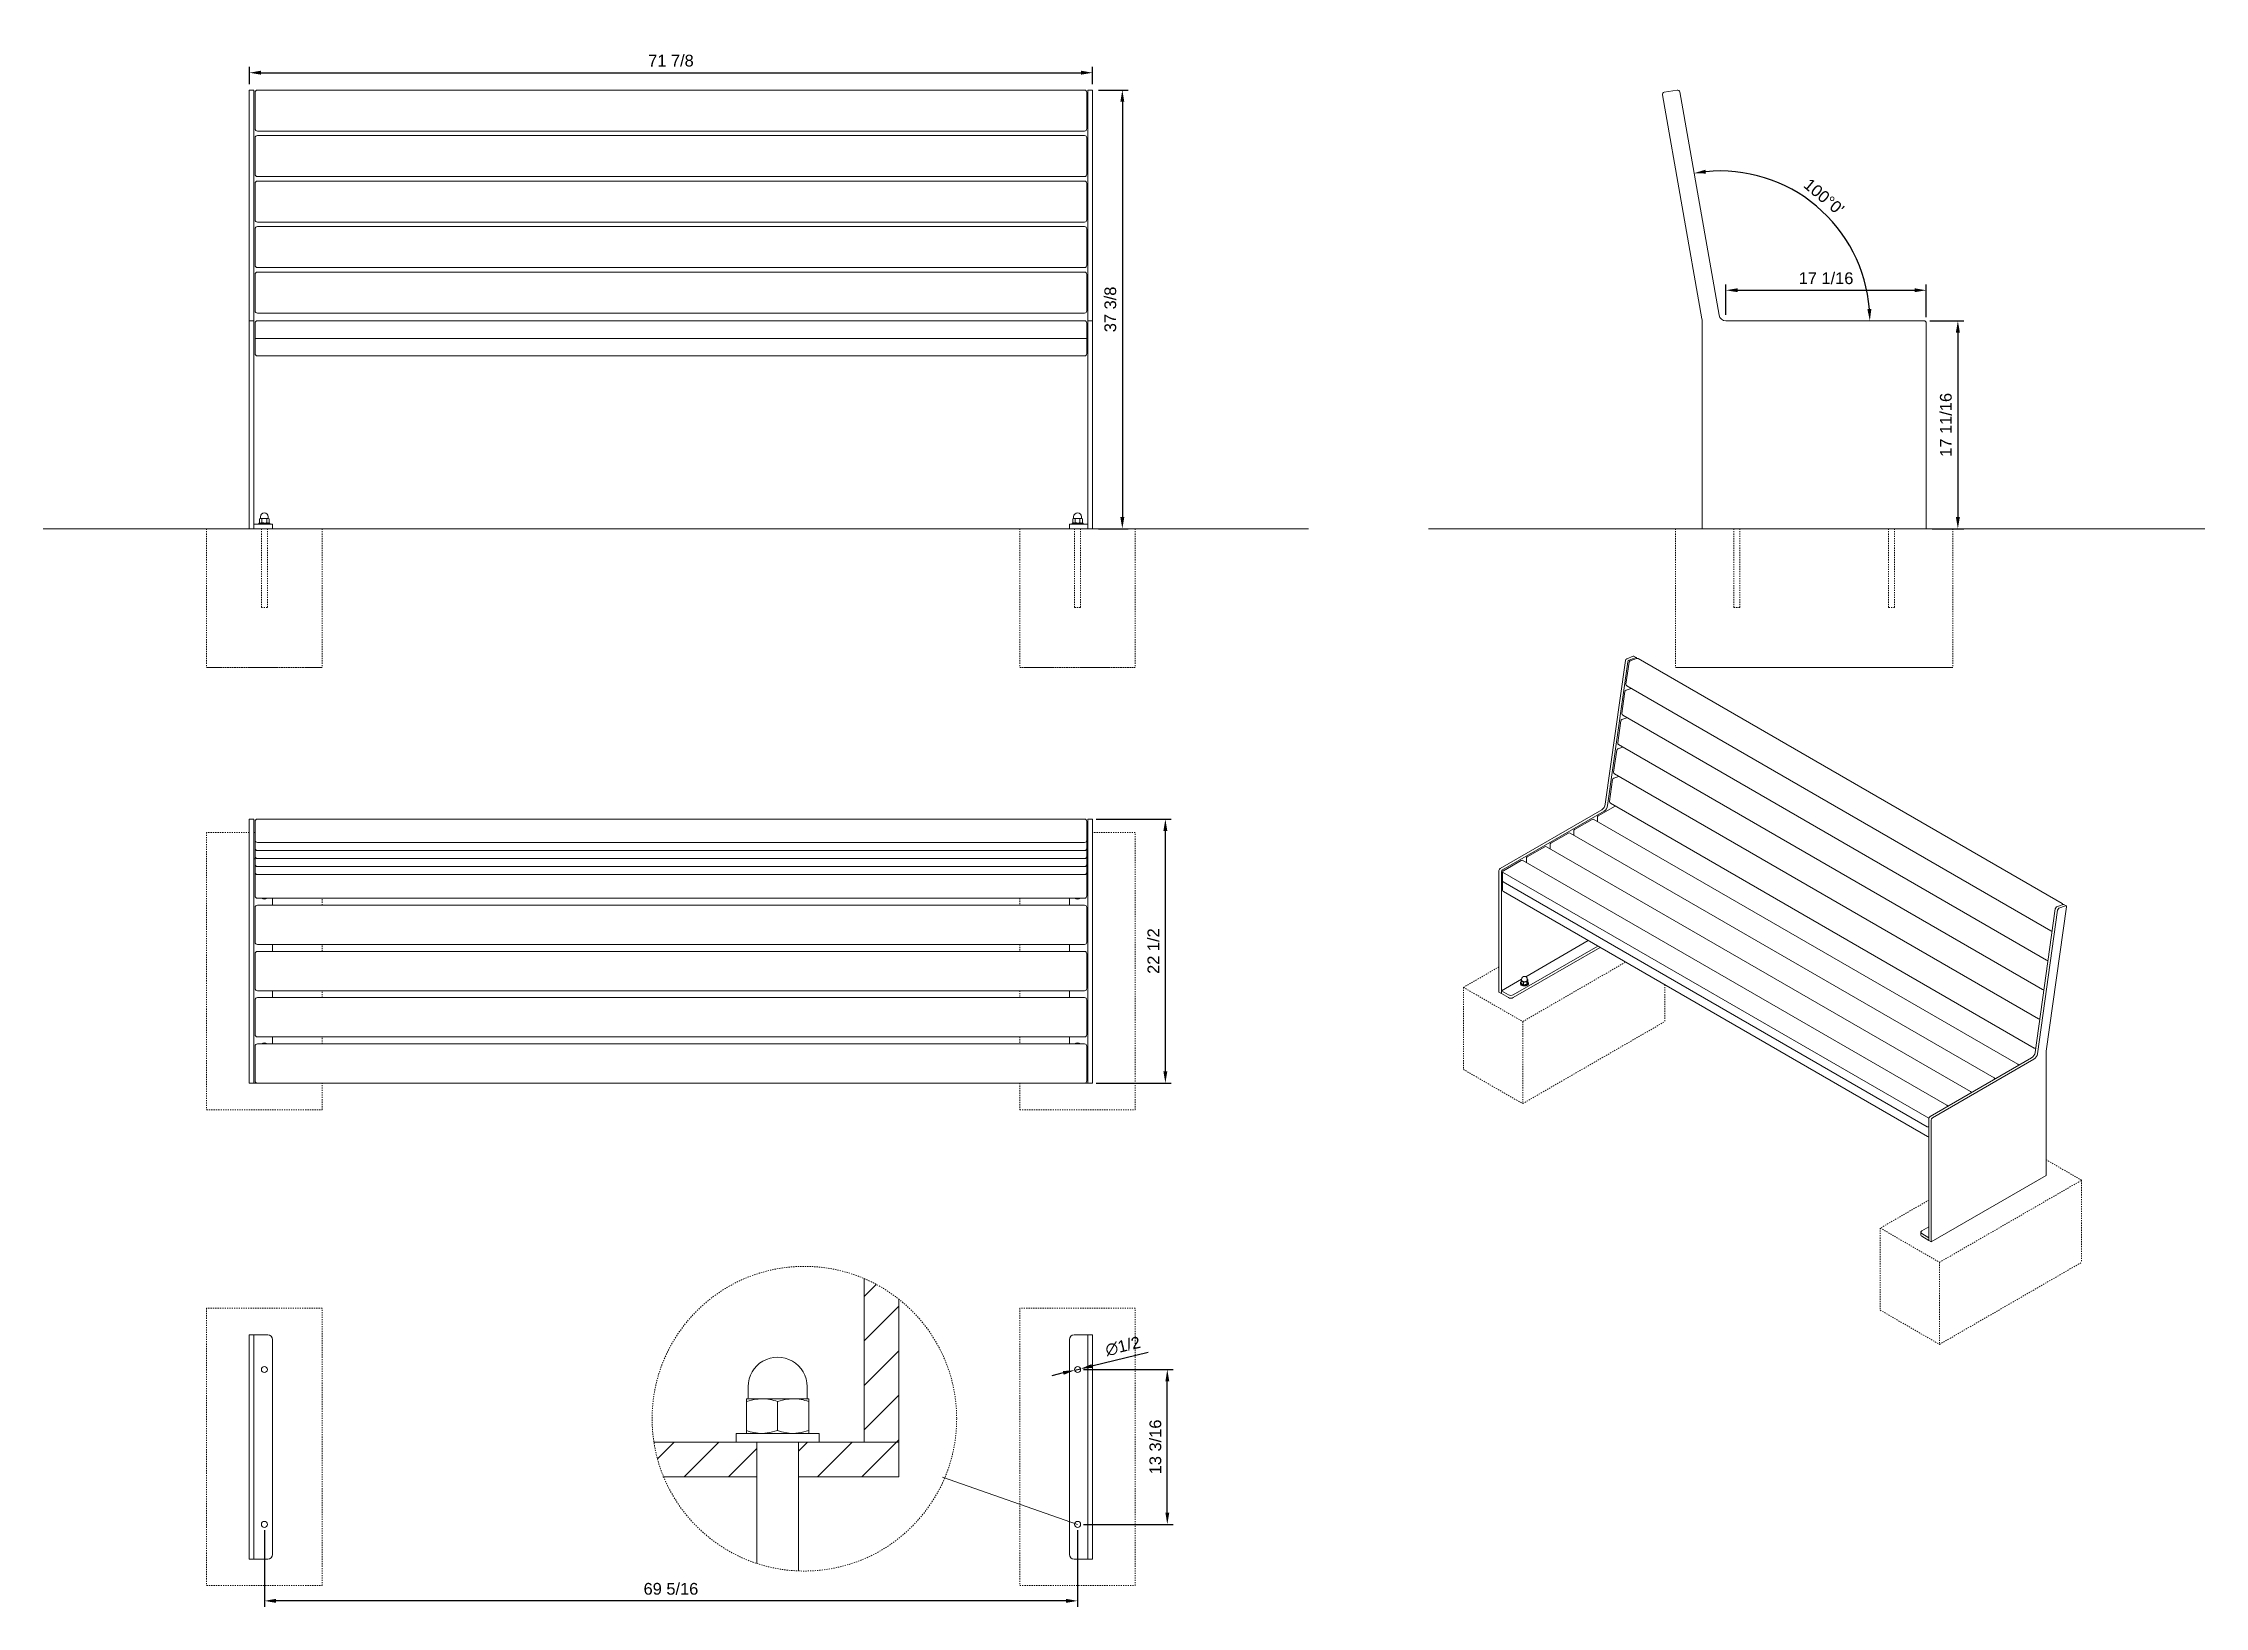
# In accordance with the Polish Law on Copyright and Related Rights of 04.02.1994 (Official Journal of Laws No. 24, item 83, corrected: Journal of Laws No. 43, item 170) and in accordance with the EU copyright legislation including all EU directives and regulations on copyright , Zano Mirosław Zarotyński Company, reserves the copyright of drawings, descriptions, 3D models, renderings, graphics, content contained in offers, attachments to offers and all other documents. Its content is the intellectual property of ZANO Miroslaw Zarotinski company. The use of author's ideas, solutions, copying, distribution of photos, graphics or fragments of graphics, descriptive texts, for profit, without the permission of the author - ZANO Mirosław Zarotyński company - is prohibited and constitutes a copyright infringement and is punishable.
# Model space of a CAD drawing. Header units: inches. Extents: x -9 to 176, y 4 to 137.
import ezdxf

# ---------------------------------------------------------------- set-up
doc = ezdxf.new("R2010")
doc.units = ezdxf.units.IN
doc.linetypes.add('HIDDEN', pattern=[1.905, 1.27, -0.635])
for name, color, linetype, lineweight in [('ZANO_R', 7, 'Continuous', 0), ('ZANO_R_przerywana', 250, 'HIDDEN', 0), ('ZANO_W', 1, 'Continuous', 0)]:
    doc.layers.add(name, color=color, linetype=linetype, lineweight=lineweight)
doc.styles.get("Standard").update_dxf_attribs({"font": 'ARIALUNI.TTF'})
doc.dimstyles.new('amerykanie', dxfattribs={"dimtxt": 50, "dimasz": 50, "dimexe": 0.5, "dimexo": 0.5, "dimgap": 1, "dimtad": 1, "dimdec": 0, "dimzin": 0, "dimlunit": 5, "dimtxsty": 'Standard', "dimcen": 0.09, "dimclrd": 1, "dimclre": 1, "dimclrt": 1, "dimazin": 0, "dimtfac": 1, "dimtdec": 0, "dimtmove": 0, "dimatfit": 3, "dimfxl": 1, "dimtzin": 0, "dimarcsym": 1})

# ---------------------------------------------------------------- blocks, each defined once
blk = doc.blocks.new('*D352')
at = {"layer": 'ZANO_W', "color": 1, "lineweight": -2}
for p, q in [((152.1, 113.82), (154.99, 113.82)), ((154.49, 112.82), (154.49, 97.11)), ((152.3, 96.11), (154.99, 96.11))]:
    blk.add_line(p, q, dxfattribs=at)
at = {"layer": 'ZANO_W', "color": 1}
for points in [[(154.66, 112.82), (154.32, 112.82), (154.49, 113.82)], [(154.32, 97.11), (154.66, 97.11), (154.49, 96.11)]]:
    blk.add_solid(points, dxfattribs=at)
at = {"layer": 'ZANO_W', "color": 1, "insert": (153.47, 104.96), "char_height": 1, "attachment_point": 5, "rotation": 90}
blk.add_mtext('17 11/16', dxfattribs=at)
blk = doc.blocks.new('*D353')
at = {"layer": 'ZANO_W', "color": 1, "lineweight": -2}
for p, q in [((81.27, 133.47), (83.8, 133.47)), ((83.3, 132.47), (83.3, 97.11)), ((81.27, 96.11), (83.8, 96.11))]:
    blk.add_line(p, q, dxfattribs=at)
at = {"layer": 'ZANO_W', "color": 1}
for points in [[(83.47, 132.47), (83.13, 132.47), (83.3, 133.47)], [(83.13, 97.11), (83.47, 97.11), (83.3, 96.11)]]:
    blk.add_solid(points, dxfattribs=at)
at = {"layer": 'ZANO_W', "color": 1, "insert": (82.28, 114.79), "char_height": 1, "attachment_point": 5, "rotation": 90}
blk.add_mtext('37 3/8', dxfattribs=at)
blk = doc.blocks.new('*D354')
at = {"layer": 'ZANO_W', "color": 1, "lineweight": -2}
blk.add_arc((134.23, 113.82), 12.76, 4.4904, 95.5096, dxfattribs=at)
at = {"layer": 'ZANO_W', "color": 1}
for points in [[(132.98, 126.69), (133.02, 126.36), (132.01, 126.39)], [(146.78, 114.81), (147.12, 114.83), (146.99, 113.82)]]:
    blk.add_solid(points, dxfattribs=at)
at = {"layer": 'ZANO_W', "color": 1, "insert": (143.08, 124.38), "char_height": 1, "attachment_point": 5, "rotation": 320}
blk.add_mtext("100%%d0'", dxfattribs=at)
blk = doc.blocks.new('*D355')
at = {"layer": 'ZANO_W', "color": 1, "lineweight": -2}
for p, q in [((134.72, 114.32), (134.72, 116.92)), ((135.72, 116.42), (150.8, 116.42)), ((151.8, 114.12), (151.8, 116.92))]:
    blk.add_line(p, q, dxfattribs=at)
at = {"layer": 'ZANO_W', "color": 1}
for points in [[(135.72, 116.59), (135.72, 116.26), (134.72, 116.42)], [(150.8, 116.26), (150.8, 116.59), (151.8, 116.42)]]:
    blk.add_solid(points, dxfattribs=at)
at = {"layer": 'ZANO_W', "color": 1, "insert": (143.26, 117.44), "char_height": 1, "attachment_point": 5}
blk.add_mtext('17 1/16', dxfattribs=at)
blk = doc.blocks.new('*D356')
at = {"layer": 'ZANO_W', "color": 1, "lineweight": -2}
for p, q in [((8.92, 133.97), (8.92, 135.45)), ((9.92, 134.95), (79.77, 134.95)), ((80.77, 133.97), (80.77, 135.45))]:
    blk.add_line(p, q, dxfattribs=at)
at = {"layer": 'ZANO_W', "color": 1}
for points in [[(9.92, 135.12), (9.92, 134.78), (8.92, 134.95)], [(79.77, 134.78), (79.77, 135.12), (80.77, 134.95)]]:
    blk.add_solid(points, dxfattribs=at)
at = {"layer": 'ZANO_W', "color": 1, "insert": (44.84, 135.97), "char_height": 1, "attachment_point": 5}
blk.add_mtext('71 7/8', dxfattribs=at)
blk = doc.blocks.new('*D357')
at = {"layer": 'ZANO_W', "color": 1, "lineweight": -2}
for p, q in [((81.07, 71.38), (87.47, 71.38)), ((86.97, 49.89), (86.97, 70.38)), ((81.07, 48.89), (87.47, 48.89))]:
    blk.add_line(p, q, dxfattribs=at)
at = {"layer": 'ZANO_W', "color": 1}
for points in [[(87.13, 70.38), (86.8, 70.38), (86.97, 71.38)], [(86.8, 49.89), (87.13, 49.89), (86.97, 48.89)]]:
    blk.add_solid(points, dxfattribs=at)
at = {"layer": 'ZANO_W', "color": 1, "insert": (85.95, 60.14), "char_height": 1, "attachment_point": 5, "rotation": 90}
blk.add_mtext('22 1/2', dxfattribs=at)
blk = doc.blocks.new('*D358')
at = {"layer": 'ZANO_W', "color": 1, "lineweight": -2}
for p, q in [((85.49, 25.96), (80.71, 24.8)), ((78.26, 24.21), (77.29, 23.97)), ((79.24, 24.44), (79.73, 24.56))]:
    blk.add_line(p, q, dxfattribs=at)
at = {"layer": 'ZANO_W', "color": 1}
for points in [[(78.3, 24.05), (78.23, 24.37), (79.24, 24.44)], [(80.67, 24.96), (80.75, 24.64), (79.73, 24.56)]]:
    blk.add_solid(points, dxfattribs=at)
at = {"layer": 'ZANO_W', "color": 1, "insert": (83.35, 26.48), "char_height": 1, "attachment_point": 5, "rotation": 13.5919}
blk.add_mtext('∅1/2', dxfattribs=at)
blk = doc.blocks.new('*D359')
at = {"layer": 'ZANO_W', "color": 1, "lineweight": -2}
for p, q in [((79.99, 24.5), (87.63, 24.5)), ((87.13, 12.31), (87.13, 23.5)), ((79.99, 11.31), (87.63, 11.31))]:
    blk.add_line(p, q, dxfattribs=at)
at = {"layer": 'ZANO_W', "color": 1}
for points in [[(87.3, 23.5), (86.97, 23.5), (87.13, 24.5)], [(86.97, 12.31), (87.3, 12.31), (87.13, 11.31)]]:
    blk.add_solid(points, dxfattribs=at)
at = {"layer": 'ZANO_W', "color": 1, "insert": (86.12, 17.91), "char_height": 1, "attachment_point": 5, "rotation": 90}
blk.add_mtext('13 3/16', dxfattribs=at)
blk = doc.blocks.new('*D360')
at = {"layer": 'ZANO_W', "color": 1, "lineweight": -2}
for p, q in [((10.2, 10.81), (10.2, 4.3)), ((79.49, 10.81), (79.49, 4.3)), ((78.49, 4.8), (11.2, 4.8))]:
    blk.add_line(p, q, dxfattribs=at)
at = {"layer": 'ZANO_W', "color": 1}
for points in [[(11.2, 4.97), (11.2, 4.63), (10.2, 4.8)], [(78.49, 4.63), (78.49, 4.97), (79.49, 4.8)]]:
    blk.add_solid(points, dxfattribs=at)
at = {"layer": 'ZANO_W', "color": 1, "insert": (44.84, 5.82), "char_height": 1, "attachment_point": 5}
blk.add_mtext('69 5/16', dxfattribs=at)

msp = doc.modelspace()

# ---------------------------------------------------------------- linework, layer by layer
at = {"layer": 'ZANO_R'}
for p, q in [((9.31066, 133.47445), (8.91697, 133.47445)), ((8.91697, 133.31179), (8.91697, 133.47445)), ((8.91697, 114.30918), (8.91697, 133.31179)), ((9.31066, 133.47445), (9.31066, 133.31179)), ((9.31066, 114.30918), (9.31066, 133.31179)), ((9.40908, 130.3698), (9.40908, 133.2776)), ((80.07623, 133.47445), (9.60593, 133.47445)), ((80.27308, 133.2776), (80.27308, 130.3698)), ((80.76519, 133.47445), (80.3715, 133.47445)), ((80.3715, 133.31179), (80.3715, 133.47445)), ((80.3715, 114.30918), (80.3715, 133.31179)), ((80.76519, 133.47445), (80.76519, 133.31179)), ((80.76519, 114.30918), (80.76519, 133.31179)), ((129.31676, 133.05201), (132.67777, 113.9908)), ((130.56202, 133.47146), (129.47643, 133.28004)), ((134.14072, 114.30918), (130.79005, 133.31179)), ((9.40908, 130.17838), (9.40908, 130.3698)), ((9.40908, 126.49272), (9.40908, 129.40053)), ((9.60593, 129.98153), (80.07623, 129.98153)), ((80.07623, 129.59737), (9.60593, 129.59737)), ((80.27308, 130.3698), (80.27308, 130.17838)), ((80.27308, 129.40053), (80.27308, 126.49272)), ((9.40908, 126.3013), (9.40908, 126.49272)), ((9.40908, 122.61564), (9.40908, 125.52345)), ((9.60593, 126.10445), (80.07623, 126.10445)), ((80.07623, 125.72029), (9.60593, 125.72029)), ((80.27308, 126.49272), (80.27308, 126.3013)), ((80.27308, 125.52345), (80.27308, 122.61564)), ((9.40908, 122.42422), (9.40908, 122.61564)), ((9.40908, 118.73856), (9.40908, 121.64637)), ((9.60593, 122.22738), (80.07623, 122.22738)), ((80.07623, 121.84321), (9.60593, 121.84321)), ((80.27308, 122.61564), (80.27308, 122.42422)), ((80.27308, 121.64637), (80.27308, 118.73856)), ((9.40908, 118.54714), (9.40908, 118.73856)), ((9.60593, 118.3503), (80.07623, 118.3503)), ((80.07623, 117.96613), (9.60593, 117.96613)), ((80.27308, 118.73856), (80.27308, 118.54714)), ((9.40908, 114.86148), (9.40908, 117.76929)), ((80.27308, 117.76929), (80.27308, 114.86148)), ((8.91697, 113.8212), (8.91697, 114.30918)), ((9.31066, 114.30918), (9.31066, 113.8212)), ((9.40908, 114.67006), (9.40908, 114.86148)), ((9.60593, 114.47322), (80.07623, 114.47322)), ((80.27308, 114.86148), (80.27308, 114.67006)), ((80.3715, 113.8212), (80.3715, 114.30918)), ((80.76519, 114.30918), (80.76519, 113.8212)), ((8.91697, 113.8212), (9.31066, 113.8212)), ((8.91697, 113.62435), (8.91697, 113.8212)), ((8.91697, 96.10519), (8.91697, 113.62435)), ((9.31066, 113.8212), (9.31066, 113.62435)), ((9.31066, 96.10519), (9.31066, 113.62435)), ((9.40908, 112.32518), (9.40908, 113.62435)), ((9.60593, 113.8212), (80.07623, 113.8212)), ((80.27308, 113.62435), (80.27308, 112.32518)), ((80.3715, 113.8212), (80.76519, 113.8212)), ((80.3715, 113.62435), (80.3715, 113.8212)), ((80.3715, 96.10519), (80.3715, 113.62435)), ((80.76519, 113.8212), (80.76519, 113.62435)), ((80.76519, 96.10519), (80.76519, 113.62435)), ((132.70767, 113.64898), (132.70767, 96.10519)), ((151.60474, 113.8212), (134.72229, 113.8212)), ((151.80158, 96.10519), (151.80158, 113.62435)), ((9.60593, 112.32518), (9.40908, 112.32518)), ((9.40908, 111.026), (9.40908, 112.32518)), ((80.07623, 112.32518), (9.60593, 112.32518)), ((80.07623, 110.82916), (9.60593, 110.82916)), ((80.27308, 112.32518), (80.07623, 112.32518)), ((80.27308, 112.32518), (80.27308, 111.026)), ((-8.64295, 96.1052), (99.15572, 96.1052)), ((5.27535, 96.10519), (15.11757, 96.10519)), ((15.11757, 96.10519), (5.27535, 96.10519)), ((9.31066, 96.49889), (9.31066, 96.10519)), ((10.49172, 96.49889), (9.31066, 96.49889)), ((9.72403, 96.59731), (9.72403, 96.49889)), ((9.72403, 96.59731), (10.66888, 96.59731)), ((9.84214, 96.991), (9.78732, 96.95935)), ((9.78732, 96.95935), (9.78732, 96.62895)), ((9.78732, 96.62895), (9.84214, 96.59731)), ((9.84214, 96.991), (9.88961, 96.991)), ((9.86182, 97.12879), (9.86182, 97.00084)), ((10.19646, 96.991), (9.88961, 96.991)), ((9.94099, 96.10519), (10.45192, 96.10519)), ((9.94099, 96.10519), (10.45192, 96.10519)), ((9.99189, 96.95935), (9.99189, 96.62895)), ((10.19646, 96.991), (10.50331, 96.991)), ((10.40102, 96.95935), (10.40102, 96.62895)), ((10.88541, 96.49889), (10.49172, 96.49889)), ((10.50331, 96.991), (10.55078, 96.991)), ((10.53109, 97.00084), (10.53109, 97.12879)), ((10.60559, 96.95935), (10.55078, 96.991)), ((10.55078, 96.59731), (10.60559, 96.62895)), ((10.60559, 96.95935), (10.60559, 96.62895)), ((10.66888, 96.49889), (10.66888, 96.59731)), ((10.88541, 96.10519), (10.88541, 96.49889)), ((74.56459, 96.10519), (84.40681, 96.10519)), ((84.40681, 96.10519), (74.56459, 96.10519)), ((78.79675, 96.49889), (78.79675, 96.10519)), ((79.19044, 96.49889), (78.79675, 96.49889)), ((79.01327, 96.59731), (79.01327, 96.49889)), ((79.01327, 96.59731), (79.95813, 96.59731)), ((79.13138, 96.991), (79.07657, 96.95935)), ((79.07657, 96.95935), (79.07657, 96.62895)), ((79.07657, 96.62895), (79.13138, 96.59731)), ((79.13138, 96.991), (79.17885, 96.991)), ((79.15106, 97.12879), (79.15106, 97.00084)), ((79.4857, 96.991), (79.17885, 96.991)), ((79.19044, 96.49889), (80.3715, 96.49889)), ((79.23024, 96.10519), (79.74117, 96.10519)), ((79.23024, 96.10519), (79.74117, 96.10519)), ((79.28114, 96.95935), (79.28114, 96.62895)), ((79.4857, 96.991), (79.79255, 96.991)), ((79.69027, 96.95935), (79.69027, 96.62895)), ((79.79255, 96.991), (79.84002, 96.991)), ((79.82034, 97.00084), (79.82034, 97.12879)), ((79.89484, 96.95935), (79.84002, 96.991)), ((79.84002, 96.59731), (79.89484, 96.62895)), ((79.89484, 96.95935), (79.89484, 96.62895)), ((79.95813, 96.49889), (79.95813, 96.59731)), ((80.3715, 96.10519), (80.3715, 96.49889)), ((109.3916, 96.1052), (175.52696, 96.1052)), ((130.44396, 96.10519), (154.06529, 96.10519)), ((154.06529, 96.10519), (130.44396, 96.10519)), ((135.91624, 96.10519), (135.40617, 96.10519)), ((149.10481, 96.10519), (148.59475, 96.10519)), ((124.44545, 72.64249), (126.1629, 84.8815)), ((124.64724, 72.526), (126.36469, 84.765)), ((126.47409, 84.73459), (126.21129, 82.86176)), ((126.27978, 85.04348), (126.83622, 85.25141)), ((126.48157, 84.92699), (127.03801, 85.13491)), ((127.12189, 85.05635), (126.56545, 84.84843)), ((127.09183, 85.13363), (126.89004, 85.25013)), ((163.36402, 64.19414), (127.24317, 85.04626)), ((126.12369, 82.23748), (125.86088, 80.36465)), ((126.64121, 82.51056), (126.21504, 82.35132)), ((126.28125, 82.71836), (162.4021, 61.86623)), ((125.77328, 79.74037), (125.51047, 77.86754)), ((126.2908, 80.01345), (125.86464, 79.85421)), ((125.93085, 80.22125), (162.05169, 59.36912)), ((125.94039, 77.51634), (125.51423, 77.3571)), ((125.58044, 77.72414), (161.70128, 56.87201)), ((125.42287, 77.24326), (125.16006, 75.37043)), ((125.07246, 74.74615), (124.80965, 72.87332)), ((125.58998, 75.01923), (125.16382, 74.85999)), ((125.23003, 75.22703), (161.35087, 54.3749)), ((115.49395, 67.18606), (124.14736, 72.18157)), ((115.69574, 67.06957), (124.34915, 72.06508)), ((125.29977, 72.48737), (123.84745, 71.64896)), ((124.87962, 72.72992), (161.00047, 51.87779)), ((9.31066, 71.38019), (8.91697, 71.38019)), ((8.91697, 71.21752), (8.91697, 71.38019)), ((8.91697, 70.13194), (8.91697, 71.21752)), ((8.91697, 69.90391), (8.91697, 70.13194)), ((9.31066, 71.38019), (9.31066, 71.21752)), ((9.31066, 70.13194), (9.31066, 71.21752)), ((9.40908, 70.25), (9.31066, 70.25)), ((9.31066, 70.13194), (9.31066, 69.90391)), ((9.40908, 70.09776), (9.40908, 71.18334)), ((9.40908, 69.58504), (9.40908, 70.09776)), ((80.07623, 71.38019), (9.60593, 71.38019)), ((80.27308, 71.18334), (80.27308, 70.09776)), ((80.3715, 70.25), (80.27308, 70.25)), ((80.27308, 70.09776), (80.27308, 69.58504)), ((80.76519, 71.38019), (80.3715, 71.38019)), ((80.3715, 71.21752), (80.3715, 71.38019)), ((80.3715, 70.13194), (80.3715, 71.21752)), ((80.3715, 69.90391), (80.3715, 70.13194)), ((80.76519, 71.38019), (80.76519, 71.21752)), ((80.76519, 70.13194), (80.76519, 71.21752)), ((80.76519, 70.13194), (80.76519, 69.90391)), ((121.32504, 70.1928), (119.8116, 69.31911)), ((157.58857, 49.34068), (121.46772, 70.1928)), ((121.75817, 70.36046), (121.75817, 70.02513)), ((123.34297, 71.35773), (121.82952, 70.48403)), ((159.60649, 50.5056), (123.48564, 71.35772)), ((123.77609, 71.52538), (123.77609, 71.19005)), ((8.91697, 66.55324), (8.91697, 69.90391)), ((9.31066, 66.55324), (9.31066, 69.90391)), ((9.40908, 69.41413), (9.40908, 69.58504)), ((9.40908, 68.9014), (9.40908, 69.41413)), ((9.40908, 68.73049), (9.40908, 68.9014)), ((9.40908, 68.21777), (9.40908, 68.73049)), ((9.40908, 68.04686), (9.40908, 68.21777)), ((9.60593, 69.38819), (80.07623, 69.38819)), ((9.60593, 68.70456), (80.07623, 68.70456)), ((80.27308, 69.58504), (80.27308, 69.41413)), ((80.27308, 69.41413), (80.27308, 68.9014)), ((80.27308, 68.9014), (80.27308, 68.73049)), ((80.27308, 68.73049), (80.27308, 68.21777)), ((80.27308, 68.21777), (80.27308, 68.04686)), ((80.3715, 66.55324), (80.3715, 69.90391)), ((80.76519, 66.55324), (80.76519, 69.90391)), ((119.30712, 69.02788), (117.79367, 68.15419)), ((155.57064, 48.17576), (119.44979, 69.02788)), ((119.74025, 69.19554), (119.74025, 68.8602)), ((8.91697, 65.97167), (8.91697, 66.55324)), ((9.40908, 67.98629), (9.31066, 67.98629)), ((9.31066, 66.55324), (9.31066, 65.97167)), ((9.40908, 67.53413), (9.40908, 68.04686)), ((9.40908, 67.36323), (9.40908, 67.53413)), ((9.40908, 66.8505), (9.40908, 67.36323)), ((9.40908, 64.83677), (9.40908, 66.8505)), ((9.60593, 68.02092), (80.07623, 68.02092)), ((9.60593, 67.33729), (80.07623, 67.33729)), ((9.60593, 66.65366), (80.07623, 66.65366)), ((80.27308, 68.04686), (80.27308, 67.53413)), ((80.27308, 67.98629), (80.3715, 67.98629)), ((80.27308, 67.53413), (80.27308, 67.36323)), ((80.27308, 67.36323), (80.27308, 66.8505)), ((80.27308, 66.8505), (80.27308, 64.83677)), ((80.3715, 65.97167), (80.3715, 66.55324)), ((80.76519, 66.55324), (80.76519, 65.97167)), ((115.39305, 56.6418), (115.39305, 67.0113)), ((115.59485, 56.52531), (115.59485, 66.89481)), ((115.7044, 66.86569), (115.7044, 66.09672)), ((152.02219, 45.89987), (115.7044, 66.86569)), ((117.28919, 67.86296), (115.77575, 66.98926)), ((153.55272, 47.01083), (117.43187, 67.86296)), ((117.72232, 68.03061), (117.72232, 67.69528)), ((8.91697, 49.08922), (8.91697, 65.97167)), ((9.31066, 49.08922), (9.31066, 65.97167)), ((80.07623, 64.63993), (9.60593, 64.63993)), ((10.88541, 64.0494), (10.88541, 64.63993)), ((78.79675, 64.0494), (78.79675, 64.63993)), ((80.3715, 49.08922), (80.3715, 65.97167)), ((80.76519, 49.08922), (80.76519, 65.97167)), ((115.7044, 66.09672), (115.7044, 65.32774)), ((151.86704, 45.18635), (115.74619, 66.03847)), ((115.77575, 65.20416), (151.8966, 44.35204)), ((9.40908, 60.89989), (9.40908, 63.85255)), ((9.60593, 64.0494), (80.07623, 64.0494)), ((80.27308, 63.85255), (80.27308, 60.89989)), ((161.07078, 51.49914), (162.78823, 63.73814)), ((161.27257, 51.38265), (162.99002, 63.62165)), ((163.74518, 63.90384), (162.02244, 51.62708)), ((162.90511, 63.90013), (163.46155, 64.10805)), ((163.1069, 63.78364), (163.66334, 63.99156)), ((163.71716, 63.99028), (163.51536, 64.10677)), ((123.00039, 61.03347), (117.67353, 57.95833)), ((162.52339, 61.85615), (162.52418, 61.85644)), ((9.40908, 56.963), (9.40908, 59.91566)), ((80.07623, 60.70304), (9.60593, 60.70304)), ((9.60593, 60.11251), (80.07623, 60.11251)), ((10.88541, 60.11251), (10.88541, 60.70304)), ((78.79675, 60.11251), (78.79675, 60.70304)), ((80.27308, 59.91566), (80.27308, 56.963)), ((116.60381, 56.40886), (123.80756, 60.5675)), ((116.60381, 56.17584), (124.00939, 60.45099)), ((162.17298, 59.35904), (162.17377, 59.35933)), ((117.32002, 57.75426), (115.59485, 56.75833)), ((117.21987, 57.42818), (117.21987, 57.36992)), ((117.27585, 57.59815), (117.27585, 57.40259)), ((117.31975, 57.71001), (117.31423, 57.69957)), ((117.31975, 57.70993), (117.31423, 57.69957)), ((117.31975, 57.74275), (117.31975, 57.66702)), ((117.48556, 57.47709), (117.48556, 57.28153)), ((117.77203, 57.5214), (117.77203, 57.32584)), ((117.80489, 57.66702), (117.80489, 57.74275)), ((117.84879, 57.68678), (117.84879, 57.49122)), ((117.90478, 57.36992), (117.90478, 57.42817)), ((9.40908, 53.02611), (9.40908, 55.97877)), ((80.07623, 56.76615), (9.60593, 56.76615)), ((9.60593, 56.17562), (80.07623, 56.17562)), ((10.88541, 56.17562), (10.88541, 56.76615)), ((78.79675, 56.17562), (78.79675, 56.76615)), ((80.27308, 55.97877), (80.27308, 53.02611)), ((115.39305, 56.6418), (115.59485, 56.52531)), ((116.20022, 56.40886), (115.59485, 56.75833)), ((115.59485, 56.75833), (115.59485, 56.52531)), ((116.20022, 56.17583), (115.59485, 56.52531)), ((161.82257, 56.86193), (161.82336, 56.86222)), ((161.47216, 54.36482), (161.47295, 54.36511)), ((9.40908, 49.08922), (9.40908, 52.04189)), ((80.07623, 52.82926), (9.60593, 52.82926)), ((9.60593, 52.23873), (80.07623, 52.23873)), ((10.88541, 52.23873), (10.88541, 52.82926)), ((78.79675, 52.23873), (78.79675, 52.82926)), ((80.27308, 52.04189), (80.27308, 49.08922)), ((161.12175, 51.86771), (161.12254, 51.868)), ((152.11928, 46.04271), (160.77269, 51.03822)), ((152.32107, 45.92622), (160.97448, 50.92172)), ((162.00711, 51.41591), (162.00711, 41.03184)), ((8.91697, 48.89237), (8.91697, 49.08922)), ((9.31066, 48.89237), (8.91697, 48.89237)), ((9.31066, 49.08922), (9.31066, 48.89237)), ((9.60593, 48.89237), (9.31066, 48.89237)), ((80.07623, 48.89237), (9.60593, 48.89237)), ((80.07623, 48.89237), (80.3715, 48.89237)), ((80.3715, 48.89237), (80.3715, 49.08922)), ((80.76519, 48.89237), (80.3715, 48.89237)), ((80.76519, 49.08922), (80.76519, 48.89237)), ((152.01838, 35.49845), (152.01838, 45.86795)), ((152.22017, 35.38196), (152.22017, 45.75146)), ((162.00711, 41.03184), (152.22017, 35.38196)), ((151.32942, 36.19744), (151.32942, 35.96442)), ((151.41301, 36.31394), (152.01838, 36.66341)), ((151.41301, 36.08095), (152.01838, 35.73147)), ((151.41301, 35.84793), (152.01838, 35.49845)), ((152.01838, 35.49845), (152.01838, 35.73147)), ((152.01838, 35.49845), (152.22017, 35.38196)), ((61.31021, 32.24557), (61.31021, 18.32246)), ((61.31021, 30.72613), (62.33659, 31.75252)), ((61.31021, 26.93817), (64.26287, 29.89084)), ((64.26287, 30.48883), (64.26287, 18.32246)), ((8.91697, 27.45559), (8.91697, 8.36168)), ((8.91697, 27.45559), (9.31066, 27.45559)), ((9.31066, 8.36168), (9.31066, 27.45559)), ((9.31066, 27.45559), (10.49172, 27.45559)), ((10.88541, 27.0619), (10.88541, 8.75536)), ((61.31021, 23.15022), (64.26287, 26.10288)), ((78.79675, 8.75536), (78.79675, 27.0619)), ((79.19044, 27.45559), (80.3715, 27.45559)), ((80.3715, 27.45559), (80.3715, 8.36168)), ((80.3715, 27.45559), (80.76519, 27.45559)), ((80.76519, 27.45559), (80.76519, 8.36168)), ((51.41878, 23.04672), (51.41878, 22.08711)), ((56.4383, 22.08711), (56.4383, 23.04672)), ((61.31021, 19.36226), (64.26287, 22.31493)), ((51.27114, 21.77594), (51.27114, 22.01329)), ((52.59983, 22.01329), (51.27114, 22.01329)), ((51.27114, 21.77594), (51.9221, 21.94815)), ((51.27114, 21.77594), (51.27114, 19.29797)), ((51.9221, 21.94815), (52.59983, 22.01329)), ((55.25723, 22.01329), (52.59983, 22.01329)), ((53.92854, 21.77594), (54.5795, 21.94815)), ((53.92854, 21.77594), (53.92854, 19.29797)), ((54.5795, 21.94815), (55.25723, 22.01329)), ((56.58594, 22.01329), (55.25723, 22.01329)), ((56.58594, 21.77594), (56.58594, 22.01329)), ((56.58594, 21.77594), (56.58594, 19.29797)), ((50.38533, 19.06063), (50.38533, 18.32246)), ((57.47173, 19.06063), (50.38533, 19.06063)), ((51.27114, 19.06063), (51.27114, 19.29797)), ((53.27758, 19.12577), (52.59983, 19.06063)), ((53.92854, 19.29797), (53.27758, 19.12577)), ((55.93496, 19.12577), (55.25723, 19.06063)), ((56.58594, 19.29797), (55.93496, 19.12577)), ((56.58594, 19.06063), (56.58594, 19.29797)), ((57.47173, 18.32246), (57.47173, 19.06063)), ((64.05836, 18.32246), (64.26287, 18.52697)), ((43.38563, 18.32908), (52.15694, 18.32246)), ((43.69128, 16.89517), (45.12487, 18.32875)), ((45.95387, 15.36979), (48.90944, 18.32537)), ((49.74182, 15.36979), (52.15694, 17.78491)), ((57.47173, 18.32246), (50.38533, 18.32246)), ((52.15694, 15.36979), (52.15694, 18.32246)), ((52.15694, 18.32246), (52.15694, 7.98558)), ((55.70014, 15.36979), (55.70014, 18.32246)), ((55.70014, 18.32246), (64.26287, 18.32246)), ((55.70014, 18.32246), (55.70014, 7.34647)), ((55.70014, 17.54015), (56.48245, 18.32246)), ((57.31774, 15.36979), (60.2704, 18.32246)), ((61.1057, 15.36979), (64.05836, 18.32246)), ((64.26287, 18.32246), (61.31021, 18.32246)), ((52.15694, 15.36979), (44.15378, 15.36979)), ((64.26287, 15.36979), (55.70014, 15.36979)), ((9.31066, 8.36168), (8.91697, 8.36168)), ((10.49172, 8.36168), (9.31066, 8.36168)), ((80.3715, 8.36168), (79.19044, 8.36168)), ((80.76519, 8.36168), (80.3715, 8.36168))]:
    msp.add_line(p, q, dxfattribs=at)
at = {"layer": 'ZANO_R', "flags": 128}
for points in [[(9.78732, 96.95935), (9.83743, 96.98231), (9.88961, 96.991)], [(9.99189, 96.62895), (9.94178, 96.60599), (9.88961, 96.59731)], [(9.99189, 96.95935), (10.1438, 96.98875), (10.19646, 96.991)], [(10.19646, 96.59731), (10.1438, 96.59955), (9.99189, 96.62895)], [(10.19646, 96.991), (10.35304, 96.97191), (10.40102, 96.95935)], [(10.40102, 96.62895), (10.35304, 96.61639), (10.19646, 96.59731)], [(10.40102, 96.95935), (10.45114, 96.98231), (10.50331, 96.991)], [(10.60559, 96.62895), (10.55548, 96.60599), (10.50331, 96.59731)], [(79.07657, 96.95935), (79.12668, 96.98231), (79.17885, 96.991)], [(79.28114, 96.62895), (79.23102, 96.60599), (79.17885, 96.59731)], [(79.28114, 96.95935), (79.43304, 96.98875), (79.4857, 96.991)], [(79.4857, 96.59731), (79.43304, 96.59955), (79.28114, 96.62895)], [(79.4857, 96.991), (79.64229, 96.97191), (79.69027, 96.95935)], [(79.69027, 96.62895), (79.64229, 96.61639), (79.4857, 96.59731)], [(79.69027, 96.95935), (79.74038, 96.98231), (79.79255, 96.991)], [(79.89484, 96.62895), (79.84472, 96.60599), (79.79255, 96.59731)], [(127.12085, 85.05596), (127.12136, 85.07083), (127.11899, 85.09214), (127.11284, 85.1103), (127.10314, 85.1246), (127.09026, 85.1345), (127.0747, 85.13962), (127.05706, 85.13976), (127.03801, 85.13491)], [(163.74518, 63.90384), (163.74669, 63.92748), (163.74432, 63.94879), (163.73817, 63.96694), (163.72847, 63.98125), (163.71559, 63.99115), (163.70003, 63.99627), (163.68239, 63.99641), (163.66334, 63.99156)], [(117.21987, 57.36992), (117.22276, 57.34429), (117.23563, 57.31064), (117.25842, 57.27879), (117.29045, 57.24971), (117.33074, 57.22428), (117.37806, 57.20328), (117.43099, 57.18734), (117.4879, 57.17695), (117.54708, 57.17242), (117.60672, 57.17389), (117.665, 57.18132), (117.72018, 57.19448), (117.77055, 57.21297), (117.8146, 57.23623), (117.85098, 57.26355), (117.87859, 57.2941)], [(117.27585, 57.5365), (117.27367, 57.53455), (117.24605, 57.50399), (117.22805, 57.47114), (117.22021, 57.43698), (117.22276, 57.40255), (117.23563, 57.3689), (117.25842, 57.33705), (117.29045, 57.30797), (117.33074, 57.28254), (117.37806, 57.26154), (117.43099, 57.2456), (117.4879, 57.2352), (117.54708, 57.23068), (117.60672, 57.23215), (117.665, 57.23958), (117.72018, 57.25274), (117.77055, 57.27123), (117.8146, 57.29448), (117.85098, 57.3218), (117.87859, 57.35236), (117.87859, 57.35236)], [(117.27585, 57.59815), (117.35372, 57.5706), (117.38071, 57.55635)], [(117.38071, 57.32333), (117.35372, 57.34024), (117.27585, 57.40259)], [(117.80489, 57.69541), (117.80811, 57.68663), (117.81195, 57.65755), (117.80557, 57.62861), (117.78922, 57.60101), (117.76359, 57.57588), (117.72972, 57.55423), (117.689, 57.53697), (117.64309, 57.52479), (117.59387, 57.5182), (117.54336, 57.51746), (117.49363, 57.52261), (117.44671, 57.53343), (117.40452, 57.54948), (117.3688, 57.5701), (117.34099, 57.59446), (117.32225, 57.62154), (117.31334, 57.65025), (117.31462, 57.67941), (117.31975, 57.69541)], [(117.31975, 57.66702), (117.32274, 57.64512), (117.33586, 57.61684), (117.35889, 57.59075), (117.3908, 57.568), (117.43021, 57.54958), (117.47539, 57.53629), (117.52438, 57.52871), (117.57502, 57.52718), (117.6251, 57.53176), (117.67245, 57.54225), (117.71498, 57.5582), (117.75083, 57.5789), (117.77845, 57.60345), (117.79663, 57.63078), (117.80456, 57.65969), (117.80489, 57.66702)], [(117.38071, 57.55635), (117.46097, 57.49872), (117.48556, 57.47709)], [(117.48556, 57.28153), (117.46097, 57.28829), (117.38071, 57.32333)], [(117.48556, 57.47709), (117.55574, 57.50154), (117.6288, 57.51798)], [(117.77203, 57.32584), (117.70186, 57.3014), (117.6288, 57.28496)], [(117.77203, 57.5214), (117.79083, 57.5755), (117.81041, 57.62282)], [(117.80489, 57.72227), (117.8242, 57.70841), (117.84879, 57.68678)], [(117.84879, 57.49122), (117.82999, 57.43712), (117.81041, 57.3898)], [(151.41301, 36.08095), (151.37752, 36.10592), (151.35114, 36.1344), (151.3349, 36.1653), (151.32942, 36.19744), (151.3349, 36.22958), (151.35114, 36.26049), (151.37751, 36.28897), (151.41301, 36.31394)]]:
    msp.add_lwpolyline(points, dxfattribs=at)
at = {"layer": 'ZANO_R'}
msp.add_lwpolyline([(64.26287, 18.32246), (64.26287, 15.36979)], dxfattribs=at)
for centre in [(10.19646, 24.50292), (79.4857, 24.50292), (10.19646, 11.31434), (79.4857, 11.31434)]:
    msp.add_circle(centre, 0.2559, dxfattribs=at)
for centre, radius, start, end in [((9.60592, 133.2776), 0.19684, 90, 180), ((80.07623, 133.2776), 0.19684, 0, 90), ((129.51062, 133.08619), 0.19684, 100, 190), ((130.5962, 133.2776), 0.19684, 10, 100), ((9.60592, 130.17838), 0.19684, 180, 270), ((9.60592, 129.40053), 0.19684, 90, 180), ((80.07623, 130.17838), 0.19684, 270, 0), ((80.07623, 129.40053), 0.19684, 0, 90), ((9.60592, 126.3013), 0.19684, 180, 270), ((9.60592, 125.52345), 0.19684, 90, 180), ((80.07623, 126.3013), 0.19684, 270, 0), ((80.07623, 125.52345), 0.19684, 0, 90), ((9.60592, 122.42422), 0.19684, 180, 270), ((9.60592, 121.64637), 0.19684, 90, 180), ((80.07623, 122.42422), 0.19684, 270, 0), ((80.07623, 121.64637), 0.19684, 0, 90), ((9.60592, 118.54714), 0.19684, 180, 270), ((9.60592, 117.76929), 0.19684, 90, 180), ((80.07623, 118.54714), 0.19684, 270, 0), ((80.07623, 117.76929), 0.19684, 0, 90), ((9.60592, 114.67006), 0.19684, 180, 270), ((80.07623, 114.67006), 0.19684, 270, 0), ((134.72229, 114.41173), 0.59053, 190, 270), ((9.60592, 113.62435), 0.19684, 90, 180), ((80.07623, 113.62435), 0.19684, 0, 90), ((130.73923, 113.64898), 1.96844, 0, 10), ((151.60474, 113.62435), 0.19684, 0, 90), ((9.60592, 111.026), 0.19684, 180, 270), ((80.07623, 111.026), 0.19684, 270, 0), ((9.89382, 96.79203), 0.19477, 236.8546593, 268.761511), ((9.85198, 97.00084), 0.00984, 270, 0), ((10.19646, 97.12879), 0.33464, 0, 180), ((9.88537, 96.79619), 0.19485, 56.8603396, 88.7534314), ((10.50752, 96.79206), 0.19479, 236.8569919, 268.7606631), ((10.49907, 96.79618), 0.19486, 56.8611056, 88.7526654), ((10.54093, 97.00084), 0.00984, 180, 270), ((79.18306, 96.79203), 0.19477, 236.8550391, 268.7611312), ((79.14122, 97.00084), 0.00984, 270, 0), ((79.4857, 97.12879), 0.33464, 0, 180), ((79.17461, 96.79618), 0.19486, 56.8615055, 88.7530079), ((79.79676, 96.79203), 0.19477, 236.8550391, 268.7611312), ((79.78831, 96.79618), 0.19486, 56.8615055, 88.7530079), ((79.83018, 97.00084), 0.00984, 180, 270), ((126.37384, 84.85245), 0.21293, 116.2139471, 172.1596956), ((126.57563, 84.73596), 0.21293, 116.2139471, 172.1596956), ((126.6154, 84.71476), 0.14269, 110.4892992, 172.0120838), ((126.86183, 85.19638), 0.06069, 62.3113666, 114.9631736), ((127.17183, 84.92269), 0.14269, 60.0026883, 110.4892992), ((126.26499, 82.21765), 0.14269, 110.4892992, 172.0120838), ((126.35259, 82.84193), 0.14269, 172.0120838, 240.0026883), ((125.91458, 79.72054), 0.14269, 110.4892992, 172.0120838), ((126.00218, 80.34482), 0.14269, 172.0120838, 240.0026883), ((125.56417, 77.22343), 0.14269, 110.4892992, 172.0120838), ((125.65177, 77.84771), 0.14269, 172.0120838, 240.0026883), ((125.21376, 74.72632), 0.14269, 110.4892992, 172.0120838), ((125.30137, 75.3506), 0.14269, 172.0120838, 240.0026883), ((123.78481, 72.74289), 0.66822, 302.8576909, 351.3586878), ((123.98846, 72.6252), 0.66621, 302.7795136, 351.4368651), ((124.95096, 72.85349), 0.14269, 172.0120838, 240.0026883), ((9.60592, 71.18334), 0.19684, 90, 180), ((80.07623, 71.18334), 0.19684, 0, 90), ((121.39638, 70.06923), 0.14269, 60.0026883, 119.9973117), ((121.90086, 70.36046), 0.14269, 119.9973117, 180), ((123.4143, 71.23415), 0.14269, 60.0026883, 119.9973117), ((123.91878, 71.52538), 0.14269, 119.9973117, 180), ((9.60592, 69.58504), 0.19684, 180, 270), ((9.60592, 68.9014), 0.19684, 180, 270), ((9.60592, 68.21777), 0.19684, 180, 270), ((80.07623, 69.58504), 0.19684, 270, 0), ((80.07623, 68.9014), 0.19684, 270, 0), ((80.07623, 68.21777), 0.19684, 270, 0), ((117.86501, 68.03061), 0.14269, 119.9973117, 180), ((119.37845, 68.9043), 0.14269, 60.0026883, 119.9973117), ((119.88294, 69.19553), 0.14269, 119.9973117, 180), ((9.60592, 67.53413), 0.19684, 180, 270), ((9.60592, 66.8505), 0.19684, 180, 270), ((80.07623, 67.53413), 0.19684, 270, 0), ((80.07623, 66.8505), 0.19684, 270, 0), ((115.61211, 67.00134), 0.21928, 122.6053181, 177.3944845), ((115.8139, 66.88484), 0.21928, 122.6053181, 177.3944845), ((115.84709, 66.86569), 0.14269, 119.9973117, 180), ((117.36053, 67.73938), 0.14269, 60.0026883, 119.9973117), ((9.60592, 64.83677), 0.19684, 180, 270), ((10.19646, 65.03362), 0.47243, 236.4426902, 303.5573098), ((79.4857, 65.03362), 0.47243, 236.4426902, 303.5573098), ((80.07623, 64.83677), 0.19684, 270, 0), ((115.77581, 66.10384), 0.07177, 185.6958371, 245.625011), ((115.84709, 65.32774), 0.14269, 180, 240.0026883), ((9.60592, 63.85255), 0.19684, 90, 180), ((80.07623, 63.85255), 0.19684, 0, 90), ((162.99917, 63.7091), 0.21293, 116.2139471, 172.1596956), ((163.20096, 63.59261), 0.21293, 116.2139471, 172.1596956), ((163.29268, 64.07057), 0.14269, 10.8089358, 60.0026883), ((163.48716, 64.05303), 0.06069, 62.3113666, 114.9631736), ((9.60592, 60.89989), 0.19684, 180, 270), ((80.07623, 60.89989), 0.19684, 270, 0), ((162.47344, 61.98981), 0.14269, 240.0026883, 290.4892992), ((9.60592, 59.91566), 0.19684, 90, 180), ((80.07623, 59.91566), 0.19684, 0, 90), ((162.12303, 59.4927), 0.14269, 240.0026883, 290.4892992), ((118.09806, 57.34498), 0.86031, 155.6585351, 162.8852354), ((117.4207, 57.66195), 0.11292, 160.5393539, 249.2578554), ((117.56232, 57.74275), 0.24257, 0, 180), ((117.56189, 57.90652), 0.39426, 242.6428265, 279.7709823), ((117.54364, 57.84973), 0.57116, 264.1639283, 278.5747516), ((117.61475, 57.75203), 0.23447, 273.4346426, 326.5599809), ((117.71396, 56.95323), 0.57113, 84.163745, 98.5749808), ((117.51592, 57.52303), 0.32323, 322.4064817, 335.6574115), ((117.72788, 57.66132), 0.09107, 334.9900325, 32.2589528), ((118.10442, 57.48989), 0.32266, 142.3963404, 155.6707216), ((117.76919, 57.42913), 0.13366, 324.9390207, 53.4459334), ((117.77766, 57.3714), 0.12713, 322.5550267, 359.3344296), ((9.60592, 56.963), 0.19684, 180, 270), ((9.60592, 55.97877), 0.19684, 90, 180), ((80.07623, 56.963), 0.19684, 270, 0), ((80.07623, 55.97877), 0.19684, 0, 90), ((116.40201, 56.79831), 0.43863, 242.6093137, 297.3907849), ((116.40201, 56.56529), 0.43863, 242.6093137, 297.3907849), ((161.77262, 56.99559), 0.14269, 240.0026883, 290.4892992), ((161.42221, 54.49848), 0.14269, 240.0026883, 290.4892992), ((9.60592, 53.02611), 0.19684, 180, 270), ((9.60592, 52.04189), 0.19684, 90, 180), ((10.19646, 51.84504), 0.47243, 56.4426902, 123.5573098), ((79.4857, 51.84504), 0.47243, 56.4426902, 123.5573098), ((80.07623, 53.02611), 0.19684, 270, 0), ((80.07623, 52.04189), 0.19684, 0, 90), ((161.0718, 52.00137), 0.14269, 240.0026883, 290.4892992), ((163.52974, 51.41153), 1.52264, 171.8615668, 179.8350093), ((159.53515, 50.38203), 0.14269, 9.3012997, 60.0026883), ((160.41014, 51.59954), 0.66822, 302.8576909, 351.3586878), ((160.61379, 51.48184), 0.66621, 302.7795136, 351.4368651), ((9.60592, 49.08922), 0.19684, 180, 270), ((80.07623, 49.08922), 0.19684, 270, 0), ((155.4993, 48.05218), 0.14269, 9.3012997, 60.0026883), ((157.51723, 49.21711), 0.14269, 9.3012997, 60.0026883), ((152.23744, 45.85798), 0.21928, 122.6053181, 177.3944845), ((153.48138, 46.88726), 0.14269, 9.3012997, 60.0026883), ((151.96825, 45.38244), 0.22067, 242.7009869, 283.1325032), ((151.96793, 44.47562), 0.14269, 240.0026883, 290.7048111), ((152.43923, 45.74149), 0.21928, 122.6053181, 177.3944845), ((151.47224, 35.97866), 0.14353, 185.6946467, 245.6253811), ((10.49172, 27.0619), 0.39369, 0, 90), ((79.19043, 27.0619), 0.39369, 90, 180), ((53.92854, 23.04673), 2.50976, 359.9997308, 180.0002692), ((51.34495, 22.08713), 0.07383, 270.0029354, 359.9902351), ((52.56586, 17.98535), 4.02808, 70.2269566, 89.5167659), ((55.22326, 17.98535), 4.02808, 70.2269566, 89.5167659), ((56.51213, 22.08713), 0.07383, 180.0097649, 269.9970646), ((52.63384, 23.08882), 4.02833, 250.2279308, 269.5162644), ((55.29124, 23.08882), 4.02833, 250.2279308, 269.5162644), ((10.49172, 8.75536), 0.39369, 270, 0), ((79.19043, 8.75536), 0.39369, 180, 270)]:
    msp.add_arc(centre, radius, start, end, dxfattribs=at)
at = {"layer": 'ZANO_R_przerywana', "ltscale": 0.05}
for p, q in [((5.27535, 96.10519), (5.27535, 84.29453)), ((5.27535, 96.10519), (5.27535, 84.29453)), ((9.94056, 96.10519), (9.94056, 89.41249)), ((10.45236, 89.41249), (10.45236, 96.10519)), ((15.11757, 96.10519), (15.11757, 84.29453)), ((15.11757, 96.10519), (15.11757, 84.29453)), ((74.56459, 96.10519), (74.56459, 84.29453)), ((74.56459, 96.10519), (74.56459, 84.29453)), ((79.2298, 96.10519), (79.2298, 89.41249)), ((79.7416, 89.41249), (79.7416, 96.10519)), ((84.40681, 96.10519), (84.40681, 84.29453)), ((84.40681, 96.10519), (84.40681, 84.29453)), ((130.44396, 96.10519), (130.44396, 84.29453)), ((130.44396, 96.10519), (130.44396, 84.29453)), ((135.40444, 96.10519), (135.40444, 89.41249)), ((135.91624, 89.41249), (135.91624, 96.10519)), ((148.59302, 96.10519), (148.59302, 89.41249)), ((149.10481, 89.41249), (149.10481, 96.10519)), ((154.06529, 96.10519), (154.06529, 84.29453)), ((154.06529, 96.10519), (154.06529, 84.29453)), ((9.94056, 89.41249), (10.45236, 89.41249)), ((9.94099, 89.41249), (10.45192, 89.41249)), ((79.2298, 89.41249), (79.7416, 89.41249)), ((79.23024, 89.41249), (79.74117, 89.41249)), ((135.40444, 89.41249), (135.91624, 89.41249)), ((148.59302, 89.41249), (149.10481, 89.41249)), ((5.27535, 84.29453), (15.11757, 84.29453)), ((15.11757, 84.29453), (5.27535, 84.29453)), ((74.56459, 84.29453), (84.40681, 84.29453)), ((84.40681, 84.29453), (74.56459, 84.29453)), ((130.44396, 84.29453), (154.06529, 84.29453)), ((154.06529, 84.29453), (130.44396, 84.29453)), ((5.27535, 70.25), (5.27535, 46.62866)), ((8.91697, 70.25), (5.27535, 70.25)), ((84.40681, 70.25), (80.76519, 70.25)), ((84.40681, 46.62866), (84.40681, 70.25)), ((15.11757, 64.0494), (15.11757, 64.63993)), ((74.56459, 64.63993), (74.56459, 64.0494)), ((15.11757, 60.11251), (15.11757, 60.70304)), ((74.56459, 60.70304), (74.56459, 60.11251)), ((117.41098, 54.13722), (126.17866, 59.19869)), ((115.39305, 58.79691), (112.36617, 57.04953)), ((129.51853, 57.27063), (129.51853, 54.13608)), ((15.11757, 56.17562), (15.11757, 56.76615)), ((74.56459, 56.76615), (74.56459, 56.17562)), ((112.36617, 57.04953), (117.41098, 54.13722)), ((112.36617, 57.04953), (112.36617, 50.05885)), ((117.41098, 54.13722), (117.41098, 47.14655)), ((117.41098, 47.14655), (129.51853, 54.13608)), ((15.11757, 52.23873), (15.11757, 52.82926)), ((74.56459, 52.82926), (74.56459, 52.23873)), ((112.36617, 50.05885), (117.41098, 47.14655)), ((15.11757, 46.62866), (15.11757, 48.89237)), ((74.56459, 48.89237), (74.56459, 46.62866)), ((5.27535, 46.62866), (15.11757, 46.62866)), ((74.56459, 46.62866), (84.40681, 46.62866)), ((165.034, 40.62411), (162.00711, 42.3715)), ((152.92645, 33.63457), (165.034, 40.62411)), ((165.034, 40.62411), (165.034, 33.63344)), ((152.01838, 38.93497), (147.88164, 36.54688)), ((147.88164, 36.54688), (147.88164, 29.55621)), ((147.88164, 36.54688), (152.92645, 33.63457)), ((152.92645, 33.63457), (152.92645, 26.6439)), ((152.92645, 26.6439), (165.034, 33.63344)), ((5.27535, 29.7193), (5.27535, 6.09797)), ((15.11757, 29.7193), (5.27535, 29.7193)), ((15.11757, 6.09797), (15.11757, 29.7193)), ((74.56459, 29.7193), (74.56459, 6.09797)), ((84.40681, 29.7193), (74.56459, 29.7193)), ((84.40681, 6.09797), (84.40681, 29.7193)), ((147.88164, 29.55621), (152.92645, 26.6439)), ((5.27535, 6.09797), (15.11757, 6.09797)), ((74.56459, 6.09797), (84.40681, 6.09797))]:
    msp.add_line(p, q, dxfattribs=at)
at = {"layer": 'ZANO_R_przerywana', "color": 1, "ltscale": 0.05}
msp.add_circle((56.20978, 20.3132), 12.97674, dxfattribs=at)
at = {"layer": 'ZANO_W'}
msp.add_lwpolyline([(67.96656, 15.33932), (79.4857, 11.31434)], dxfattribs=at)

# ---------------------------------------------------------------- dimensions: what is measured, and where the dimension line sits
for base, p1, p2, picture, middle in [((80.76519, 134.94865), (8.91697, 133.47445), (80.76519, 133.47445), '*D356', (44.84108, 135.96775)), ((151.80158, 116.42452), (134.72229, 113.8212), (151.80158, 113.62435), '*D355', (143.26193, 117.44362)), ((10.19646, 4.79847), (79.4857, 11.31434), (10.19646, 11.31434), '*D360', (44.84108, 5.81757))]:
    dim = msp.add_linear_dim(base=base, p1=p1, p2=p2, dimstyle='amerykanie', override={"dimtxt": 1, "dimasz": 1, "dimgap": 0.5, "dimdec": 4, "dimaunit": 1, "dimadec": 1, "dimtdec": 4, "dimtmove": 1, "dimfrac": 2}, dxfattribs=at)
    dim.commit()
    dim.dimension.update_dxf_attribs({"geometry": picture, "text_midpoint": middle})
for base, p1, p2, picture, middle in [((83.29833, 96.10519), (80.76519, 133.47445), (80.76519, 96.10519), '*D353', (82.27924, 114.78982)), ((154.48936, 96.1052), (151.60474, 113.8212), (151.80158, 96.1052), '*D352', (153.47026, 104.9632)), ((86.96651, 71.38019), (80.56835, 48.89237), (80.56835, 71.38019), '*D357', (85.94742, 60.13628)), ((87.13445, 24.50292), (79.4857, 11.31434), (79.4857, 24.50292), '*D359', (86.11535, 17.90863))]:
    dim = msp.add_linear_dim(base=base, p1=p1, p2=p2, angle=90, dimstyle='amerykanie', override={"dimtxt": 1, "dimasz": 1, "dimgap": 0.5, "dimdec": 4, "dimaunit": 1, "dimadec": 1, "dimtdec": 4, "dimtmove": 1, "dimfrac": 2}, dxfattribs=at)
    dim.commit()
    dim.dimension.update_dxf_attribs({"geometry": picture, "text_midpoint": middle})
dim = msp.add_angular_dim_2l(base=(144.89005, 120.83454), line1=((151.60474, 113.8212), (134.72229, 113.8212)), line2=((134.14072, 114.30918), (130.79005, 133.31179)), dimstyle='amerykanie', override={"dimtxt": 1, "dimasz": 1, "dimgap": 0.5, "dimdec": 4, "dimaunit": 1, "dimadec": 1, "dimtdec": 4, "dimtmove": 1, "dimfrac": 2}, dxfattribs=at)
dim.commit()
dim.dimension.update_dxf_attribs({"geometry": '*D354', "text_midpoint": (143.08306, 124.37571)})
dim = msp.add_diameter_dim_2p(p1=(79.23697, 24.44278), p2=(79.73443, 24.56306), dimstyle='amerykanie', override={"dimtxt": 1, "dimasz": 1, "dimgap": 0.5, "dimdec": 4, "dimaunit": 1, "dimadec": 1, "dimtdec": 4, "dimtmove": 1, "dimfrac": 2}, dxfattribs=at)
dim.commit()
dim.dimension.update_dxf_attribs({"geometry": '*D358', "text_midpoint": (83.34579, 26.48466)})

doc.saveas('drawing.dxf')
